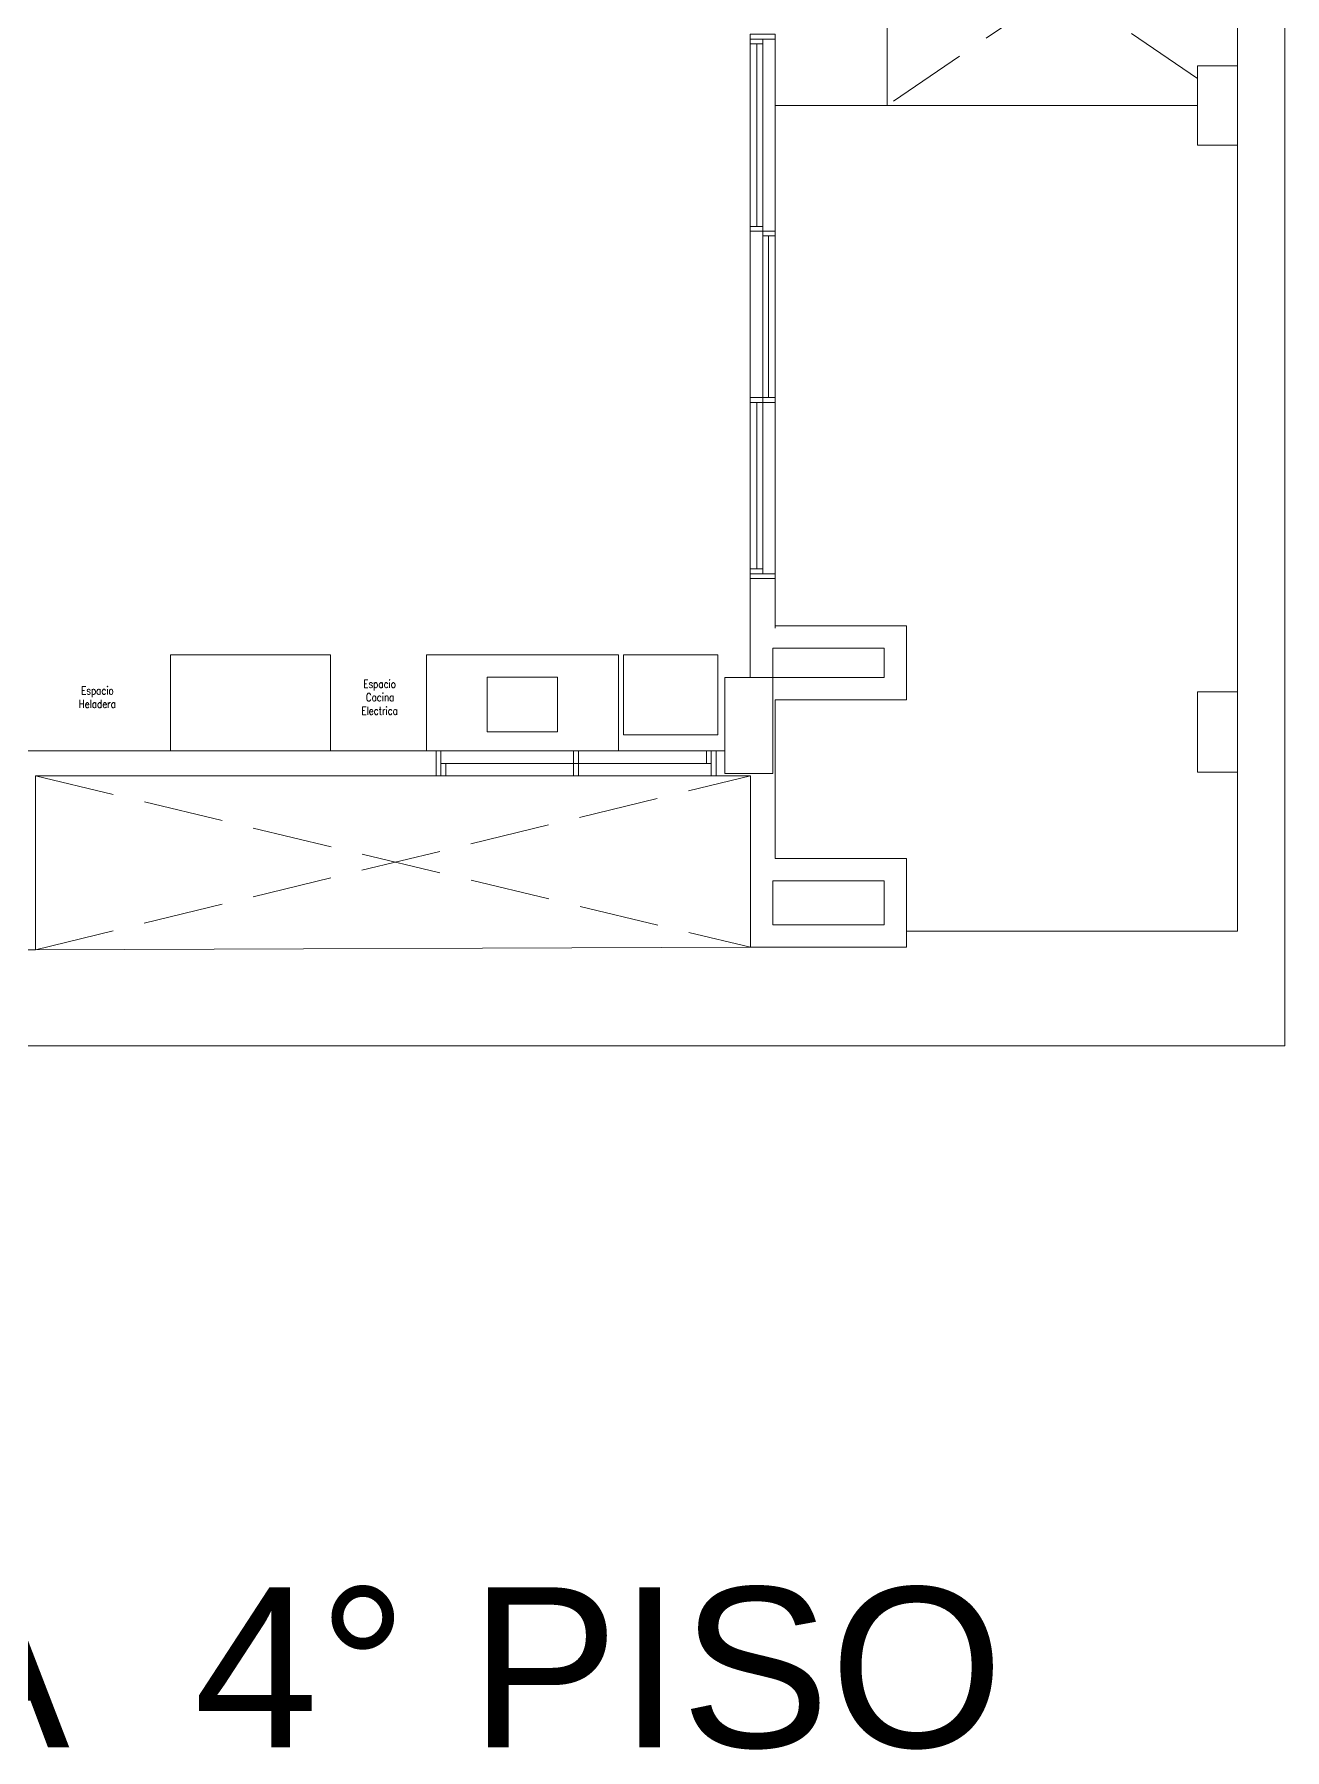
# Model space of a CAD drawing. Header units: millimetres. Extents: x 917 to 1168, y -421 to -23.
# Drawn here: x 1026.76 to 1034.58, y -246.86 to -236.14 of the extents above; entities that cross this region are included whole.
import ezdxf

# ---------------------------------------------------------------- set-up
doc = ezdxf.new("R2010")
doc.units = ezdxf.units.MM
doc.header["$LTSCALE"] = 0.1
doc.linetypes.add('CONTINUA', pattern=[0])
doc.linetypes.add('DASHED', pattern=[0.7, 0.5, -0.2])
doc.layers.get('0').update_dxf_attribs({"lineweight": 5})
doc.layers.add('A-DOOR-FRAM', color=7, linetype='Continuous', lineweight=5)
doc.styles.add('Romans 1.50', font='romans.shx', dxfattribs={"width": 0.8, "height": 0.15})
doc.styles.get("Standard").update_dxf_attribs({"font": 'arial.ttf'})

# ---------------------------------------------------------------- blocks, each defined once
blk = doc.blocks.new('2-3y4P F')
at = {"color": 8, "linetype": 'DASHED', "lineweight": 18, "ltscale": 10}
for p, q in [((771.628, -265.735), (769.438, -267.221)), ((771.378, -267.052), (769.438, -265.735)), ((764.114, -271.41), (768.583, -272.481)), ((764.114, -272.496), (768.583, -271.41))]:
    blk.add_line(p, q, dxfattribs=at)
at = {"color": 8, "lineweight": 18}
for p, q in [((769.438, -267.221), (769.438, -265.735)), ((771.628, -270.886), (771.628, -265.735)), ((771.628, -266.974), (771.628, -265.735)), ((771.923, -273.096), (771.923, -265.735)), ((768.582, -266.777), (768.582, -266.807)), ((768.738, -266.777), (768.582, -266.777)), ((768.582, -266.807), (768.582, -266.837)), ((768.66, -266.807), (768.582, -266.807)), ((768.582, -266.807), (768.738, -266.807)), ((768.582, -266.837), (768.66, -266.837)), ((768.582, -267.977), (768.582, -266.837)), ((768.624, -266.837), (768.624, -267.977)), ((768.639, -266.837), (768.624, -266.837)), ((768.66, -266.837), (768.66, -266.807)), ((768.66, -266.837), (768.66, -267.977)), ((768.738, -266.807), (768.738, -266.777)), ((768.738, -266.807), (768.738, -268.007)), ((771.378, -266.974), (771.378, -267.469)), ((771.628, -266.974), (771.378, -266.974)), ((771.628, -267.469), (771.628, -266.974)), ((771.378, -267.221), (768.738, -267.221)), ((771.378, -267.469), (771.628, -267.469)), ((768.582, -267.977), (768.582, -268.007)), ((768.66, -267.977), (768.582, -267.977)), ((768.582, -268.007), (768.66, -268.007)), ((768.582, -269.047), (768.582, -268.007)), ((768.624, -267.977), (768.639, -267.977)), ((768.66, -268.007), (768.66, -267.977)), ((768.66, -268.007), (768.66, -268.037)), ((768.738, -268.007), (768.66, -268.007)), ((768.66, -268.037), (768.738, -268.037)), ((768.66, -269.047), (768.66, -268.037)), ((768.696, -268.037), (768.68, -268.037)), ((768.696, -269.047), (768.696, -268.037)), ((768.738, -268.037), (768.738, -268.007)), ((768.738, -268.037), (768.738, -269.047)), ((768.582, -269.047), (768.582, -269.077)), ((768.66, -269.047), (768.582, -269.047)), ((768.582, -269.077), (768.66, -269.077)), ((768.582, -270.117), (768.582, -269.077)), ((768.623, -269.077), (768.608, -269.077)), ((768.623, -270.117), (768.623, -269.077)), ((768.66, -269.047), (768.66, -269.077)), ((768.738, -269.047), (768.66, -269.047)), ((768.66, -269.077), (768.66, -269.047)), ((768.66, -269.077), (768.738, -269.077)), ((768.66, -269.077), (768.66, -270.117)), ((768.68, -269.047), (768.696, -269.047)), ((768.738, -269.077), (768.738, -269.047)), ((768.738, -269.077), (768.738, -270.147)), ((768.582, -270.117), (768.582, -270.147)), ((768.66, -270.117), (768.582, -270.117)), ((768.582, -270.147), (768.66, -270.147)), ((768.582, -270.147), (768.582, -270.177)), ((768.738, -270.147), (768.582, -270.147)), ((768.582, -270.177), (768.582, -270.795)), ((768.582, -270.177), (768.738, -270.177)), ((768.608, -270.117), (768.623, -270.117)), ((768.66, -270.147), (768.66, -270.117)), ((768.738, -270.177), (768.738, -270.147)), ((768.738, -270.487), (768.738, -270.177)), ((769.559, -270.472), (768.738, -270.472)), ((769.559, -270.935), (769.559, -270.472)), ((768.723, -270.612), (769.419, -270.612)), ((769.419, -270.612), (769.419, -270.795)), ((764.958, -270.654), (764.958, -271.254)), ((765.958, -270.654), (764.958, -270.654)), ((765.958, -271.254), (765.958, -270.654)), ((766.558, -270.654), (766.558, -271.254)), ((767.759, -270.654), (766.558, -270.654)), ((767.759, -271.254), (767.759, -270.654)), ((766.938, -271.134), (766.938, -270.794)), ((766.938, -270.794), (767.378, -270.794)), ((767.378, -270.794), (767.378, -271.134)), ((768.582, -270.795), (768.423, -270.795)), ((768.423, -270.795), (768.423, -271.254)), ((769.419, -270.795), (768.582, -270.795)), ((768.584, -270.795), (768.582, -270.795)), ((768.585, -270.795), (768.584, -270.795)), ((768.597, -270.795), (768.585, -270.795)), ((768.598, -270.795), (768.597, -270.795)), ((768.723, -270.795), (768.598, -270.795)), ((768.723, -270.92), (768.723, -270.795)), ((769.559, -270.935), (769.559, -270.78)), ((768.723, -271.332), (768.723, -270.92)), ((768.738, -270.935), (769.559, -270.935)), ((768.738, -271.926), (768.738, -270.935)), ((771.628, -270.886), (771.378, -270.886)), ((771.378, -270.886), (771.378, -271.386)), ((771.628, -271.386), (771.628, -270.886)), ((767.378, -271.134), (766.938, -271.134)), ((766.618, -271.254), (764.058, -271.254)), ((766.648, -271.254), (766.618, -271.254)), ((766.618, -271.254), (766.618, -271.41)), ((766.648, -271.41), (766.648, -271.254)), ((766.648, -271.254), (767.478, -271.254)), ((767.508, -271.254), (767.478, -271.254)), ((767.478, -271.254), (767.478, -271.332)), ((768.308, -271.254), (767.508, -271.254)), ((767.508, -271.254), (767.508, -271.274)), ((767.508, -271.332), (767.508, -271.254)), ((768.308, -271.274), (768.308, -271.254)), ((768.338, -271.254), (768.308, -271.254)), ((768.308, -271.254), (768.308, -271.332)), ((768.368, -271.254), (768.338, -271.254)), ((768.338, -271.254), (768.338, -271.41)), ((768.338, -271.332), (768.338, -271.254)), ((768.423, -271.254), (768.368, -271.254)), ((768.368, -271.41), (768.368, -271.254)), ((768.423, -271.254), (768.423, -271.255)), ((768.423, -271.395), (768.423, -271.254)), ((768.423, -271.255), (768.423, -271.256)), ((768.423, -271.256), (768.423, -271.269)), ((766.678, -271.332), (766.648, -271.332)), ((766.648, -271.332), (766.648, -271.41)), ((767.478, -271.332), (766.678, -271.332)), ((766.678, -271.332), (766.678, -271.352)), ((766.678, -271.41), (766.678, -271.332)), ((767.478, -271.352), (767.478, -271.332)), ((767.508, -271.332), (767.478, -271.332)), ((767.478, -271.332), (767.478, -271.41)), ((767.478, -271.332), (767.508, -271.332)), ((767.508, -271.41), (767.508, -271.332)), ((768.308, -271.332), (767.508, -271.332)), ((768.308, -271.332), (768.338, -271.332)), ((768.423, -271.269), (768.423, -271.27)), ((768.423, -271.27), (768.423, -271.395)), ((768.723, -271.395), (768.723, -271.332)), ((764.114, -271.41), (766.618, -271.41)), ((764.114, -272.496), (764.114, -271.41)), ((766.618, -271.41), (766.648, -271.41)), ((766.648, -271.41), (766.678, -271.41)), ((767.478, -271.41), (766.678, -271.41)), ((767.478, -271.41), (767.508, -271.41)), ((768.338, -271.41), (767.508, -271.41)), ((768.338, -271.41), (768.368, -271.41)), ((768.368, -271.41), (768.583, -271.41)), ((768.423, -271.395), (768.583, -271.395)), ((768.723, -271.395), (768.423, -271.395)), ((768.583, -271.395), (768.584, -271.395)), ((768.583, -271.41), (768.583, -272.481)), ((768.584, -271.395), (768.598, -271.395)), ((768.598, -271.395), (768.723, -271.395)), ((771.378, -271.386), (771.628, -271.386)), ((771.628, -272.381), (771.628, -271.386)), ((769.559, -271.926), (768.738, -271.926)), ((769.559, -272.481), (769.559, -271.926)), ((768.723, -272.066), (769.419, -272.066)), ((768.723, -272.341), (768.723, -272.066)), ((769.419, -272.066), (769.419, -272.341)), ((769.419, -272.341), (768.723, -272.341)), ((769.559, -272.381), (771.628, -272.381)), ((763.756, -272.496), (764.114, -272.496)), ((768.583, -272.481), (764.114, -272.496)), ((768.583, -272.481), (769.559, -272.481)), ((760.095, -273.096), (771.923, -273.096))]:
    blk.add_line(p, q, dxfattribs=at)
at = {"color": 8, "linetype": 'CONTINUA', "lineweight": 18}
blk.add_line((768.723, -270.612), (768.723, -270.795), dxfattribs=at)
at = {"color": 8, "lineweight": 18}
blk.add_lwpolyline([(767.79, -270.654), (768.38, -270.654), (768.38, -271.154), (767.79, -271.154)], close=True, dxfattribs=at)
at = {"color": 8, "lineweight": 18, "style": 'Romans 1.50', "width": 0.8}
for s, p in [('Espacio', (766.163, -270.861)), ('Heladera', (764.384, -270.986)), ('Espacio', (764.399, -270.902)), ('Cocina', (766.179, -270.944)), ('Electrica', (766.151, -271.028))]:
    blk.add_text(s, height=0.05, dxfattribs=at).set_placement(p)

msp = doc.modelspace()

# ---------------------------------------------------------------- block references
at = {"color": 2, "linetype": 'CONTINUA', "lineweight": 13}
msp.add_blockref('2-3y4P F', (262.657, 30.635), dxfattribs=at)

# ---------------------------------------------------------------- texts
at = {"layer": 'A-DOOR-FRAM'}
msp.add_text('PLANTA  4° PISO', height=1, dxfattribs=at).set_placement((1021.551, -246.845))

doc.saveas('drawing.dxf')
